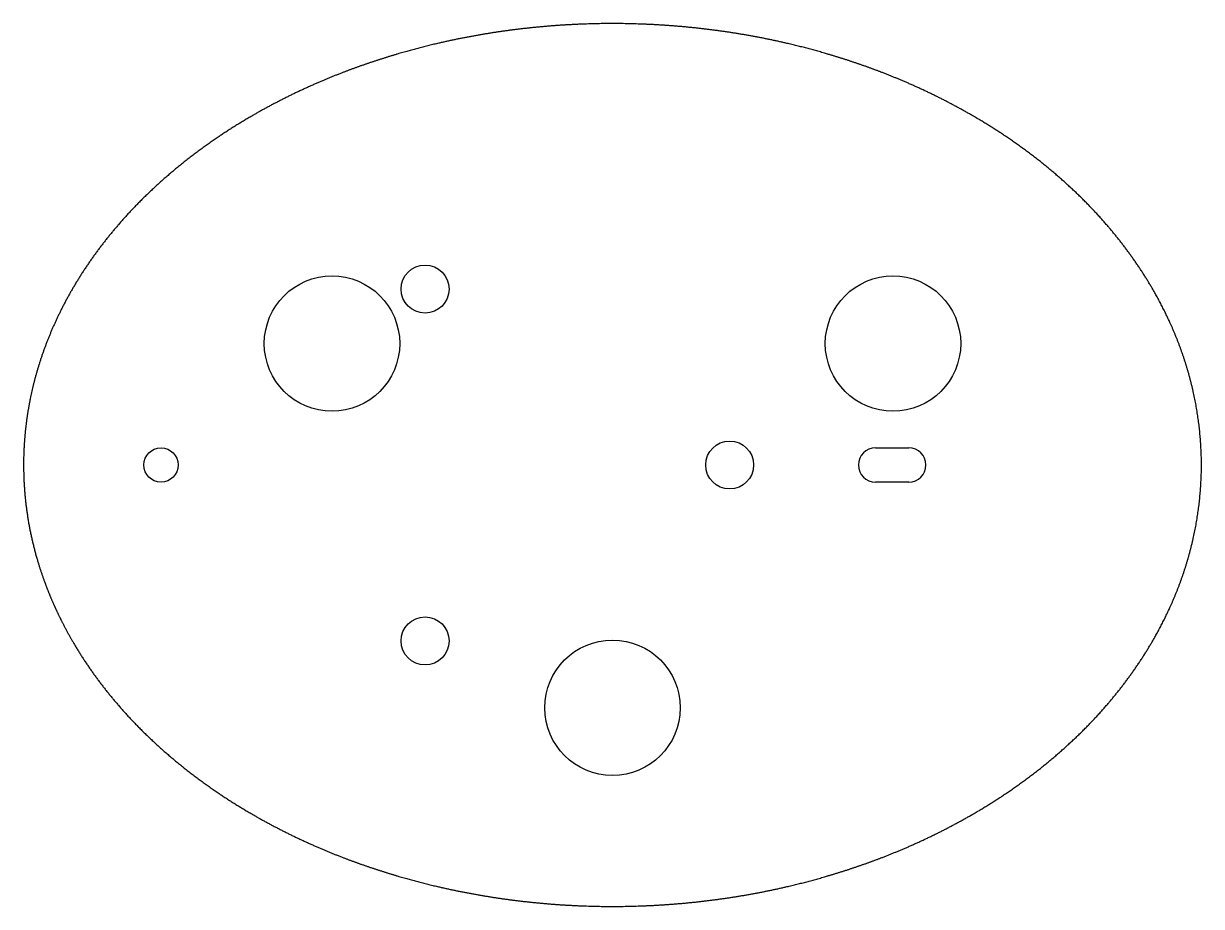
# Model space of a CAD drawing. Header units: millimetres. Extents: x -55 to 55, y -41 to 41.
import ezdxf

# ---------------------------------------------------------------- set-up
doc = ezdxf.new("R2010")
doc.units = ezdxf.units.MM

msp = doc.modelspace()

# ---------------------------------------------------------------- linework, layer by layer
for p, q in [((24.67, 1.61, 0.81), (27.79, 1.61, 0.81)), ((27.79, -1.61, 0.81), (24.67, -1.61, 0.81))]:
    msp.add_line(p, q)
for centre, radius in [((-26.31, 11.39, 0.81), 6.35), ((-17.58, 16.5, 0.81), 2.25), ((26.31, 11.39, 0.81), 6.35), ((10.99, 0, 0.81), 2.25), ((-42.35, 0, 0.81), 1.61), ((-17.58, -16.5, 0.81), 2.25), ((0, -22.77, 0.81), 6.35)]:
    msp.add_circle(centre, radius)
for centre, start, end in [((24.67, 0, 0.81), 90, 270), ((27.79, 0, 0.81), -90, 90)]:
    msp.add_arc(centre, 1.61, start, end)
msp.add_open_spline([(55.24, 0, 0.81), (55.24, -2.31, 0.81), (55.04, -4.62, 0.81), (54.64, -6.9, 0.81), (54.05, -9.15, 0.81), (53.27, -11.34, 0.81), (52.33, -13.45, 0.81), (50.55, -16.76, 0.81), (49.8, -18.01, 0.81), (48.99, -19.22, 0.81), (48.14, -20.4, 0.81), (47.23, -21.54, 0.81), (46.29, -22.64, 0.81), (44.03, -25.06, 0.81), (42.69, -26.36, 0.81), (41.29, -27.6, 0.81), (39.84, -28.77, 0.81), (38.34, -29.88, 0.81), (36.8, -30.92, 0.81), (34, -32.65, 0.81), (32.76, -33.37, 0.81), (31.51, -34.05, 0.81), (30.23, -34.69, 0.81), (28.94, -35.3, 0.81), (27.63, -35.87, 0.81), (25.29, -36.82, 0.81), (24.27, -37.21, 0.81), (23.23, -37.58, 0.81), (22.19, -37.93, 0.81), (21.15, -38.26, 0.81), (20.1, -38.57, 0.81), (16.39, -39.6, 0.81), (13.7, -40.2, 0.81), (10.98, -40.68, 0.81), (8.25, -41.04, 0.81), (5.5, -41.28, 0.81), (2.75, -41.4, 0.81), (-2.75, -41.4, 0.81), (-5.5, -41.28, 0.81), (-8.25, -41.04, 0.81), (-10.98, -40.68, 0.81), (-13.7, -40.2, 0.81), (-16.39, -39.6, 0.81), (-20.1, -38.57, 0.81), (-21.15, -38.26, 0.81), (-22.19, -37.93, 0.81), (-23.23, -37.58, 0.81), (-24.27, -37.21, 0.81), (-25.29, -36.82, 0.81), (-27.63, -35.87, 0.81), (-28.94, -35.3, 0.81), (-30.23, -34.69, 0.81), (-31.51, -34.05, 0.81), (-32.76, -33.37, 0.81), (-34, -32.65, 0.81), (-36.8, -30.92, 0.81), (-38.34, -29.88, 0.81), (-39.84, -28.77, 0.81), (-41.29, -27.6, 0.81), (-42.69, -26.36, 0.81), (-44.03, -25.06, 0.81), (-46.29, -22.64, 0.81), (-47.23, -21.54, 0.81), (-48.14, -20.4, 0.81), (-48.99, -19.22, 0.81), (-49.8, -18.01, 0.81), (-50.55, -16.76, 0.81), (-51.6, -14.8, 0.81), (-51.95, -14.11, 0.81), (-52.28, -13.42, 0.81), (-52.59, -12.71, 0.81), (-52.89, -12, 0.81), (-53.16, -11.28, 0.81), (-53.93, -9.1, 0.81), (-54.36, -7.62, 0.81), (-54.71, -6.12, 0.81), (-54.98, -4.6, 0.81), (-55.15, -3.07, 0.81), (-55.24, -1.54, 0.81), (-55.24, 1.04, 0.81), (-55.2, 2.09, 0.81), (-55.12, 3.13, 0.81), (-55, 4.17, 0.81), (-54.83, 5.2, 0.81), (-54.63, 6.23, 0.81), (-54.1, 8.48, 0.81), (-53.75, 9.69, 0.81), (-53.35, 10.89, 0.81), (-52.89, 12.07, 0.81), (-52.39, 13.23, 0.81), (-51.83, 14.37, 0.81), (-50.55, 16.76, 0.81), (-49.8, 18.01, 0.81), (-48.99, 19.22, 0.81), (-48.14, 20.4, 0.81), (-47.23, 21.54, 0.81), (-46.29, 22.64, 0.81), (-44.03, 25.06, 0.81), (-42.69, 26.36, 0.81), (-41.29, 27.6, 0.81), (-39.84, 28.77, 0.81), (-38.34, 29.88, 0.81), (-36.8, 30.92, 0.81), (-34, 32.65, 0.81), (-32.76, 33.37, 0.81), (-31.51, 34.05, 0.81), (-30.23, 34.69, 0.81), (-28.94, 35.3, 0.81), (-27.63, 35.87, 0.81), (-25.29, 36.82, 0.81), (-24.27, 37.21, 0.81), (-23.23, 37.58, 0.81), (-22.19, 37.93, 0.81), (-21.15, 38.26, 0.81), (-20.1, 38.57, 0.81), (-16.39, 39.6, 0.81), (-13.7, 40.2, 0.81), (-10.98, 40.68, 0.81), (-8.25, 41.04, 0.81), (-5.5, 41.28, 0.81), (-2.75, 41.4, 0.81), (2.75, 41.4, 0.81), (5.5, 41.28, 0.81), (8.25, 41.04, 0.81), (10.98, 40.68, 0.81), (13.7, 40.2, 0.81), (16.39, 39.6, 0.81), (20.1, 38.57, 0.81), (21.15, 38.26, 0.81), (22.19, 37.93, 0.81), (23.23, 37.58, 0.81), (24.27, 37.21, 0.81), (25.29, 36.82, 0.81), (27.63, 35.87, 0.81), (28.94, 35.3, 0.81), (30.23, 34.69, 0.81), (31.51, 34.05, 0.81), (32.76, 33.37, 0.81), (34, 32.65, 0.81), (36.8, 30.92, 0.81), (38.34, 29.88, 0.81), (39.84, 28.77, 0.81), (41.29, 27.6, 0.81), (42.69, 26.36, 0.81), (44.03, 25.06, 0.81), (46.29, 22.64, 0.81), (47.23, 21.54, 0.81), (48.14, 20.4, 0.81), (48.99, 19.22, 0.81), (49.8, 18.01, 0.81), (50.55, 16.76, 0.81), (52.33, 13.45, 0.81), (53.27, 11.34, 0.81), (54.05, 9.15, 0.81), (54.64, 6.9, 0.81), (55.04, 4.62, 0.81), (55.24, 2.31, 0.81), (55.24, 0, 0.81)], degree=7, knots=[0, 0, 0, 0, 0, 0, 0, 0, 0.052941, 0.052941, 0.052941, 0.052941, 0.052941, 0.052941, 0.086255, 0.086255, 0.086255, 0.086255, 0.086255, 0.086255, 0.128971, 0.128971, 0.128971, 0.128971, 0.128971, 0.128971, 0.161708, 0.161708, 0.161708, 0.161708, 0.161708, 0.161708, 0.18687, 0.18687, 0.18687, 0.18687, 0.18687, 0.18687, 0.249995, 0.249995, 0.249995, 0.249995, 0.249995, 0.249995, 0.313121, 0.313121, 0.313121, 0.313121, 0.313121, 0.313121, 0.338283, 0.338283, 0.338283, 0.338283, 0.338283, 0.338283, 0.37102, 0.37102, 0.37102, 0.37102, 0.37102, 0.37102, 0.413736, 0.413736, 0.413736, 0.413736, 0.413736, 0.413736, 0.44705, 0.44705, 0.44705, 0.44705, 0.44705, 0.44705, 0.464753, 0.464753, 0.464753, 0.464753, 0.464753, 0.464753, 0.499999, 0.499999, 0.499999, 0.499999, 0.499999, 0.499999, 0.523964, 0.523964, 0.523964, 0.523964, 0.523964, 0.523964, 0.552949, 0.552949, 0.552949, 0.552949, 0.552949, 0.552949, 0.586263, 0.586263, 0.586263, 0.586263, 0.586263, 0.586263, 0.628979, 0.628979, 0.628979, 0.628979, 0.628979, 0.628979, 0.661717, 0.661717, 0.661717, 0.661717, 0.661717, 0.661717, 0.686878, 0.686878, 0.686878, 0.686878, 0.686878, 0.686878, 0.750004, 0.750004, 0.750004, 0.750004, 0.750004, 0.750004, 0.81313, 0.81313, 0.81313, 0.81313, 0.81313, 0.81313, 0.838292, 0.838292, 0.838292, 0.838292, 0.838292, 0.838292, 0.871029, 0.871029, 0.871029, 0.871029, 0.871029, 0.871029, 0.913745, 0.913745, 0.913745, 0.913745, 0.913745, 0.913745, 0.947059, 0.947059, 0.947059, 0.947059, 0.947059, 0.947059, 1, 1, 1, 1, 1, 1, 1, 1])

doc.saveas('drawing.dxf')
